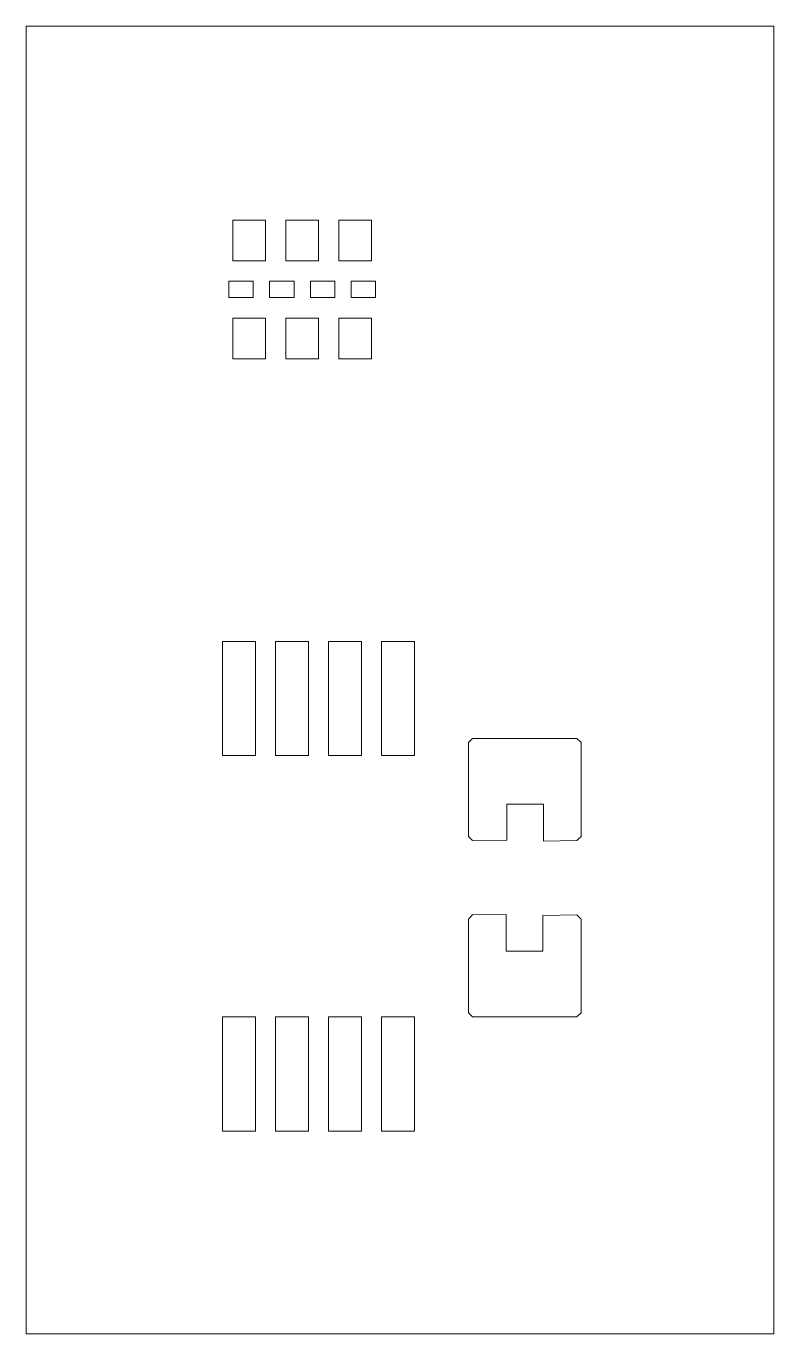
# Model space of a CAD drawing. Header units: millimetres. Extents: x 58 to 67.2, y 215.4 to 231.4.
import ezdxf

# ---------------------------------------------------------------- set-up
doc = ezdxf.new("R2010")
doc.units = ezdxf.units.MM
doc.header["$MEASUREMENT"] = 0
doc.layers.add('Board-Outline-Layer', color=7, linetype='Continuous', lineweight=0)
doc.layers.add('Top-Paste-Mask-Layer', color=7, linetype='Continuous', lineweight=0)

msp = doc.modelspace()

# ---------------------------------------------------------------- linework, layer by layer
at = {"layer": 'Board-Outline-Layer', "color": 1, "lineweight": 0, "true_color": 0xff0000}
for points in [[(67.168, 215.385), (58.002, 215.385), (58.002, 231.4), (67.168, 231.4)], [(60.815, 223.865), (60.815, 222.468), (60.409, 222.468), (60.409, 223.865)], [(60.815, 223.865), (60.815, 222.468), (60.409, 222.468), (60.409, 223.865)], [(61.465, 223.865), (61.465, 222.468), (61.059, 222.468), (61.059, 223.865)], [(61.465, 223.865), (61.465, 222.468), (61.059, 222.468), (61.059, 223.865)], [(62.115, 223.865), (62.115, 222.468), (61.709, 222.468), (61.709, 223.865)], [(62.115, 223.865), (62.115, 222.468), (61.709, 222.468), (61.709, 223.865)], [(62.765, 223.865), (62.765, 222.468), (62.359, 222.468), (62.359, 223.865)], [(62.765, 223.865), (62.765, 222.468), (62.359, 222.468), (62.359, 223.865)], [(60.815, 219.265), (60.815, 217.868), (60.409, 217.868), (60.409, 219.265)], [(60.815, 219.265), (60.815, 217.868), (60.409, 217.868), (60.409, 219.265)], [(61.465, 219.265), (61.465, 217.868), (61.059, 217.868), (61.059, 219.265)], [(61.465, 219.265), (61.465, 217.868), (61.059, 217.868), (61.059, 219.265)], [(62.115, 219.265), (62.115, 217.868), (61.709, 217.868), (61.709, 219.265)], [(62.115, 219.265), (62.115, 217.868), (61.709, 217.868), (61.709, 219.265)], [(62.765, 219.265), (62.765, 217.868), (62.359, 217.868), (62.359, 219.265)], [(62.765, 219.265), (62.765, 217.868), (62.359, 217.868), (62.359, 219.265)]]:
    msp.add_lwpolyline(points, close=True, dxfattribs=at)
at = {"layer": 'Top-Paste-Mask-Layer', "color": 1, "lineweight": 0, "true_color": 0xff0000}
for points in [[(60.537, 229.025), (60.937, 229.025), (60.937, 228.525), (60.537, 228.525)], [(61.187, 229.025), (61.587, 229.025), (61.587, 228.525), (61.187, 228.525)], [(61.837, 229.025), (62.237, 229.025), (62.237, 228.525), (61.837, 228.525)], [(60.487, 228.275), (60.787, 228.275), (60.787, 228.075), (60.487, 228.075)], [(60.987, 228.275), (61.287, 228.275), (61.287, 228.075), (60.987, 228.075)], [(61.487, 228.275), (61.787, 228.275), (61.787, 228.075), (61.487, 228.075)], [(61.987, 228.275), (62.287, 228.275), (62.287, 228.075), (61.987, 228.075)], [(60.537, 227.825), (60.937, 227.825), (60.937, 227.325), (60.537, 227.325)], [(61.187, 227.825), (61.587, 227.825), (61.587, 227.325), (61.187, 227.325)], [(61.837, 227.825), (62.237, 227.825), (62.237, 227.325), (61.837, 227.325)], [(63.475, 222.675), (64.755, 222.675), (64.805, 222.625), (64.805, 221.475), (64.755, 221.425), (64.345, 221.42), (64.345, 221.87), (63.895, 221.87), (63.895, 221.43), (63.475, 221.425), (63.425, 221.475), (63.425, 222.625)], [(63.475, 222.675), (64.755, 222.675), (64.805, 222.625), (64.805, 221.475), (64.755, 221.425), (64.345, 221.42), (64.345, 221.87), (63.895, 221.87), (63.895, 221.43), (63.475, 221.425), (63.425, 221.475), (63.425, 222.625)], [(64.755, 219.265), (63.475, 219.265), (63.425, 219.315), (63.425, 220.465), (63.475, 220.515), (63.885, 220.52), (63.885, 220.07), (64.335, 220.07), (64.335, 220.51), (64.755, 220.515), (64.805, 220.465), (64.805, 219.315)], [(64.755, 219.265), (63.475, 219.265), (63.425, 219.315), (63.425, 220.465), (63.475, 220.515), (63.885, 220.52), (63.885, 220.07), (64.335, 220.07), (64.335, 220.51), (64.755, 220.515), (64.805, 220.465), (64.805, 219.315)]]:
    msp.add_lwpolyline(points, close=True, dxfattribs=at)

doc.saveas('drawing.dxf')
